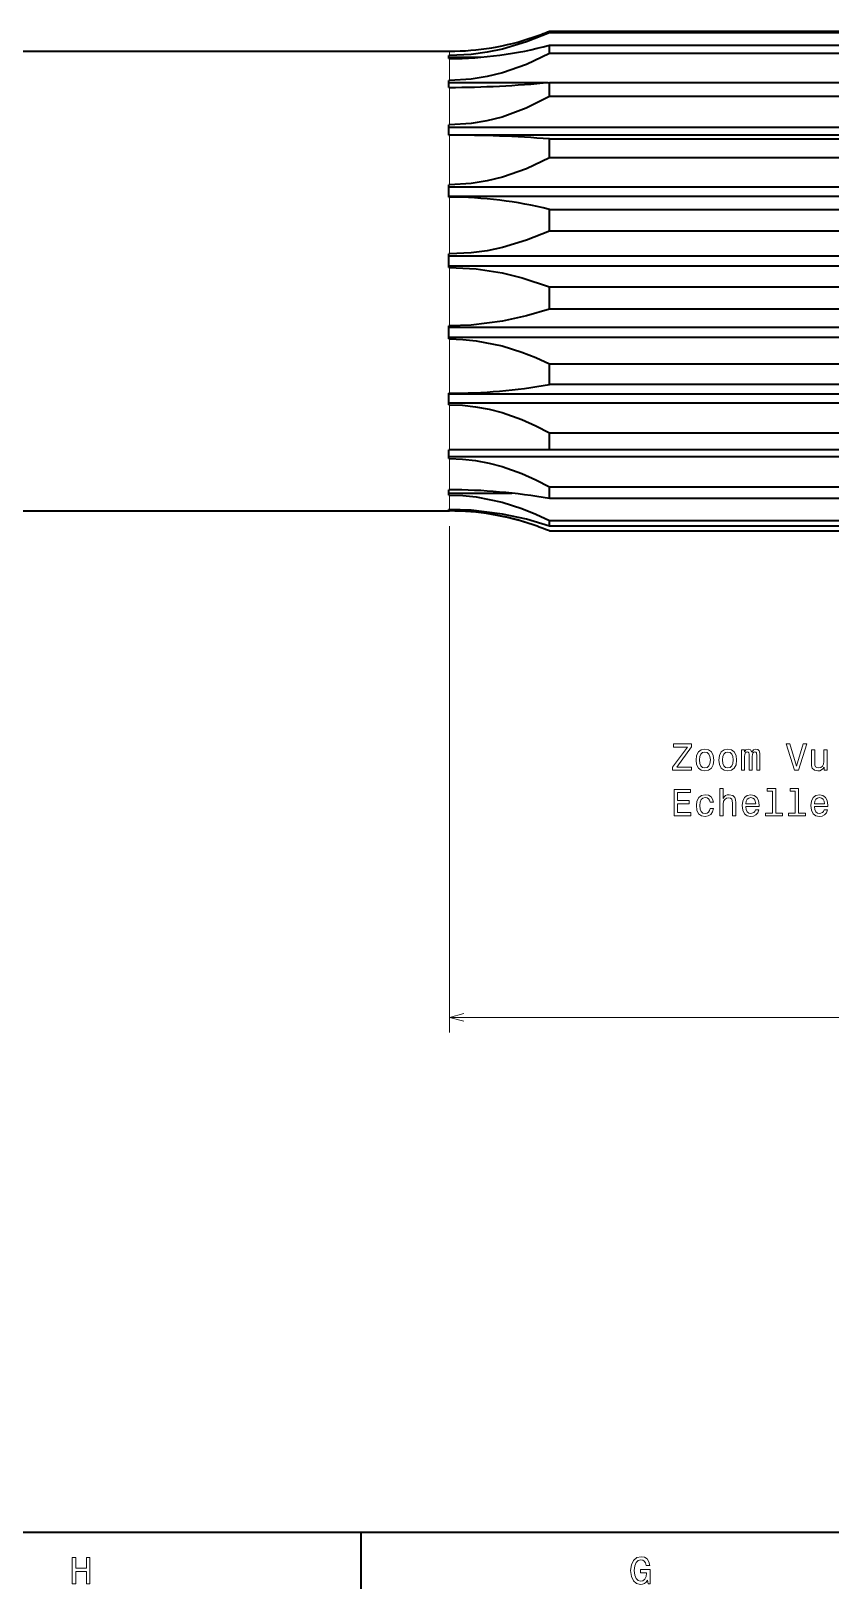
# Model space of a CAD drawing. Extents: x -858 to 594, y 0 to 420.
# Drawn here: x 30.7 to 136.7, y 2.5 to 209 of the extents above; entities that cross this region are included whole.
import ezdxf

# ---------------------------------------------------------------- set-up
doc = ezdxf.new("R2010")
doc.units = 0

msp = doc.modelspace()

# ---------------------------------------------------------------- linework, layer by layer
at = {"color": 7, "lineweight": 35, "ltscale": 0.005016}
msp.add_line((99.393982, 208.838867), (99.393982, 209.03952), dxfattribs=at)
at = {"color": 7, "lineweight": 35}
for p, q in [((99.393982, 209.03952), (142.905975, 209.03952)), ((142.905975, 208.838867), (99.393982, 208.838867)), ((99.393982, 207.176407), (142.905975, 207.176407)), ((-706.497375, 206.381714), (86.135406, 206.381714)), ((142.905975, 206.07608), (99.393982, 206.07608)), ((99.393982, 202.251892), (142.905975, 202.251892)), ((142.905975, 200.359604), (99.393982, 200.359604)), ((86.058983, 196.320297), (237.31897, 196.320297)), ((86.058983, 195.296249), (237.31897, 195.296249)), ((99.393982, 194.748062), (142.905975, 194.748062)), ((142.905975, 192.249023), (99.393982, 192.249023)), ((86.058983, 188.40741), (237.31897, 188.40741)), ((86.058983, 187.15744), (237.31897, 187.15744)), ((99.393982, 185.399399), (142.905975, 185.399399)), ((142.905975, 182.538254), (99.393982, 182.538254)), ((86.058983, 179.270386), (237.31897, 179.270386)), ((86.058983, 177.916824), (237.31897, 177.916824)), ((99.393982, 175.121048), (142.905975, 175.121048)), ((142.905975, 172.177856), (99.393982, 172.177856)), ((86.058983, 169.803604), (237.31897, 169.803604)), ((86.058983, 168.478973), (237.31897, 168.478973)), ((99.393982, 164.919113), (142.905975, 164.919113)), ((142.905975, 162.181961), (99.393982, 162.181961)), ((86.058983, 160.933746), (237.31897, 160.933746)), ((86.058983, 159.7677), (237.31897, 159.7677)), ((99.393982, 155.792236), (142.905975, 155.792236)), ((142.905975, 153.529068), (99.393982, 153.529068)), ((86.058983, 152.635742), (237.31897, 152.635742)), ((99.393982, 148.633804), (142.905975, 148.633804)), ((142.905975, 147.066162), (99.393982, 147.066162)), ((-706.497375, 145.421722), (86.135406, 145.421722)), ((99.393982, 144.144562), (142.905975, 144.144562)), ((142.905975, 143.425888), (99.393982, 143.425888)), ((99.393982, 142.763916), (142.905975, 142.763916)), ((10, 10), (584, 10))]:
    msp.add_line(p, q, dxfattribs=at)
at = {"color": 7, "lineweight": 35, "ltscale": 0.027508}
msp.add_line((99.393982, 206.07608), (99.393982, 207.176407), dxfattribs=at)
at = {"color": 7, "lineweight": 35, "ltscale": 0.009953}
msp.add_line((86.058983, 205.400665), (86.058983, 205.798782), dxfattribs=at)
at = {"color": 7, "lineweight": 35, "ltscale": 0.001911}
for p, q in [((86.135406, 205.798782), (86.058983, 205.798782)), ((86.058983, 205.400665), (86.135406, 205.400665)), ((86.135406, 202.502228), (86.058983, 202.502228)), ((86.058983, 201.586456), (86.135406, 201.586456)), ((86.135406, 196.601837), (86.058983, 196.601837)), ((86.058983, 195.258041), (86.135406, 195.258041)), ((86.135406, 188.675171), (86.058983, 188.675171)), ((86.058983, 187.034897), (86.135406, 187.034897)), ((86.135406, 179.498154), (86.058983, 179.498154)), ((86.058983, 177.721954), (86.135406, 177.721954)), ((86.135406, 169.969086), (86.058983, 169.969086)), ((86.058983, 168.23085), (86.135406, 168.23085)), ((86.135406, 161.020752), (86.058983, 161.020752)), ((86.058983, 159.490601), (86.135406, 159.490601)), ((86.135406, 153.529068), (86.058983, 153.529068)), ((86.058983, 152.356812), (86.135406, 152.356812)), ((86.135406, 148.227371), (86.058983, 148.227371)), ((86.058983, 147.52774), (86.135406, 147.52774)), ((86.135406, 145.634644), (86.058983, 145.634644)), ((86.058983, 145.47612), (86.135406, 145.47612))]:
    msp.add_line(p, q, dxfattribs=at)
at = {"color": 7, "lineweight": 35, "ltscale": 0.10604}
msp.add_line((86.058983, 205.571014), (90.300575, 205.571014), dxfattribs=at)
at = {"color": 7, "lineweight": 13, "ltscale": 0.014573}
msp.add_line((86.135406, 205.798782), (86.135406, 206.381714), dxfattribs=at)
at = {"color": 7, "lineweight": 13, "ltscale": 0.072461}
msp.add_line((86.135406, 202.502228), (86.135406, 205.400665), dxfattribs=at)
at = {"color": 7, "lineweight": 35, "ltscale": 0.022894}
msp.add_line((86.058983, 201.586456), (86.058983, 202.502228), dxfattribs=at)
at = {"color": 7, "lineweight": 35, "ltscale": 0.329282}
msp.add_line((86.058983, 202.234467), (99.230263, 202.234467), dxfattribs=at)
at = {"color": 7, "lineweight": 13, "ltscale": 0.124615}
msp.add_line((86.135406, 196.601837), (86.135406, 201.586456), dxfattribs=at)
at = {"color": 7, "lineweight": 35, "ltscale": 0.047307}
msp.add_line((99.393982, 200.359604), (99.393982, 202.251892), dxfattribs=at)
at = {"color": 7, "lineweight": 35, "ltscale": 0.033595}
msp.add_line((86.058983, 195.258041), (86.058983, 196.601837), dxfattribs=at)
at = {"color": 7, "lineweight": 13, "ltscale": 0.078983}
msp.add_line((86.135406, 192.09874), (86.135406, 195.258041), dxfattribs=at)
at = {"color": 7, "lineweight": 35, "ltscale": 0.030802}
msp.add_line((99.393982, 193.515991), (99.393982, 194.748062), dxfattribs=at)
at = {"color": 7, "lineweight": 13, "ltscale": 0.085589}
msp.add_line((86.135406, 188.675171), (86.135406, 192.09874), dxfattribs=at)
at = {"color": 7, "lineweight": 35, "ltscale": 0.031674}
msp.add_line((99.393982, 192.249023), (99.393982, 193.515991), dxfattribs=at)
at = {"color": 7, "lineweight": 35, "ltscale": 0.041007}
msp.add_line((86.058983, 187.034897), (86.058983, 188.675171), dxfattribs=at)
at = {"color": 7, "lineweight": 13, "ltscale": 0.188419}
msp.add_line((86.135406, 179.498154), (86.135406, 187.034897), dxfattribs=at)
at = {"color": 7, "lineweight": 35, "ltscale": 0.071529}
msp.add_line((99.393982, 182.538254), (99.393982, 185.399399), dxfattribs=at)
at = {"color": 7, "lineweight": 35, "ltscale": 0.044405}
msp.add_line((86.058983, 177.721954), (86.058983, 179.498154), dxfattribs=at)
at = {"color": 7, "lineweight": 13, "ltscale": 0.193822}
msp.add_line((86.135406, 169.969086), (86.135406, 177.721954), dxfattribs=at)
at = {"color": 7, "lineweight": 35, "ltscale": 0.07358}
msp.add_line((99.393982, 172.177856), (99.393982, 175.121048), dxfattribs=at)
at = {"color": 7, "lineweight": 35, "ltscale": 0.043456}
msp.add_line((86.058983, 168.23085), (86.058983, 169.969086), dxfattribs=at)
at = {"color": 7, "lineweight": 13, "ltscale": 0.180252}
msp.add_line((86.135406, 161.020752), (86.135406, 168.23085), dxfattribs=at)
at = {"color": 7, "lineweight": 35, "ltscale": 0.068429}
msp.add_line((99.393982, 162.181961), (99.393982, 164.919113), dxfattribs=at)
at = {"color": 7, "lineweight": 35, "ltscale": 0.038254}
msp.add_line((86.058983, 159.490601), (86.058983, 161.020752), dxfattribs=at)
at = {"color": 7, "lineweight": 13, "ltscale": 0.149038}
msp.add_line((86.135406, 153.529068), (86.135406, 159.490601), dxfattribs=at)
at = {"color": 7, "lineweight": 35, "ltscale": 0.056579}
msp.add_line((99.393982, 153.529068), (99.393982, 155.792236), dxfattribs=at)
at = {"color": 7, "lineweight": 35, "ltscale": 0.029306}
msp.add_line((86.058983, 152.356812), (86.058983, 153.529068), dxfattribs=at)
at = {"color": 7, "lineweight": 35, "ltscale": 0.331464}
msp.add_line((99.393982, 153.529068), (86.135406, 153.529068), dxfattribs=at)
at = {"color": 7, "lineweight": 13, "ltscale": 0.103236}
msp.add_line((86.135406, 148.227371), (86.135406, 152.356812), dxfattribs=at)
at = {"color": 7, "lineweight": 35, "ltscale": 0.017491}
msp.add_line((86.058983, 147.52774), (86.058983, 148.227371), dxfattribs=at)
at = {"color": 7, "lineweight": 35, "ltscale": 0.208724}
msp.add_line((86.058983, 147.781219), (94.407928, 147.781219), dxfattribs=at)
at = {"color": 7, "lineweight": 13, "ltscale": 0.047327}
msp.add_line((86.135406, 145.634644), (86.135406, 147.52774), dxfattribs=at)
at = {"color": 7, "lineweight": 35, "ltscale": 0.039191}
msp.add_line((99.393982, 147.066162), (99.393982, 148.633804), dxfattribs=at)
at = {"color": 7, "lineweight": 35, "ltscale": 0.003963}
msp.add_line((86.058983, 145.47612), (86.058983, 145.634644), dxfattribs=at)
at = {"color": 7, "lineweight": 13, "ltscale": 0.00136}
msp.add_line((86.135406, 145.421722), (86.135406, 145.47612), dxfattribs=at)
at = {"color": 7, "lineweight": 13}
for p, q in [((86.135406, 143.421722), (86.135406, 76.266136)), ((86.135406, 78.266136), (237.31897, 78.266136))]:
    msp.add_line(p, q, dxfattribs=at)
at = {"color": 7, "lineweight": 35, "ltscale": 0.017967}
msp.add_line((99.393982, 143.425888), (99.393982, 144.144562), dxfattribs=at)
at = {"color": 7, "lineweight": 35, "ltscale": 0.1875}
msp.add_line((74.400002, 10), (74.400002, 2.5), dxfattribs=at)
at = {"color": 7, "lineweight": 35}
for points in [[(99.393982, 208.838867), (96.37117, 207.610748), (93.172058, 206.65654), (91.128738, 206.231339), (89.031387, 205.944351), (86.135406, 205.798782)], [(99.393982, 206.07608), (96.373894, 204.63327), (93.167732, 203.509369), (91.124504, 203.009933), (89.024452, 202.672501), (86.135406, 202.502228)], [(99.393982, 200.359604), (96.334824, 198.824646), (93.128983, 197.649261), (91.100433, 197.130753), (89.033356, 196.781876), (86.135406, 196.601837)], [(99.393982, 192.249023), (96.373917, 190.805908), (93.16774, 189.682327), (91.124512, 189.182999), (89.024475, 188.845398), (86.135406, 188.675171)], [(99.393982, 182.538254), (96.37117, 181.309616), (93.172081, 180.355957), (91.128761, 179.930923), (89.031448, 179.643631), (86.135406, 179.498154)], [(86.135406, 177.721954), (89.698936, 177.533615), (93.149399, 176.992722), (95.763229, 176.349991), (99.393982, 175.121048)], [(99.393982, 172.177856), (96.36776, 171.284119), (93.177582, 170.593307), (89.040237, 170.075394), (86.135406, 169.969086)], [(86.135406, 168.23085), (87.929184, 168.169922), (89.701645, 167.990601), (93.147705, 167.302795), (95.760048, 166.485092), (97.609894, 165.750961), (99.393982, 164.919113)], [(86.135406, 159.490601), (87.878647, 159.426361), (89.601303, 159.237137), (91.394173, 158.90741), (93.146629, 158.454544), (95.758011, 157.54187), (97.610199, 156.721039), (99.393982, 155.792236)], [(86.135406, 152.356812), (87.884499, 152.291702), (89.612762, 152.099915), (91.39978, 151.768417), (93.146561, 151.313889), (95.757874, 150.395157), (97.610214, 149.568771), (99.393982, 148.633804)], [(86.135406, 147.52774), (87.929451, 147.465515), (89.701942, 147.28212), (93.147522, 146.579773), (95.759682, 145.744492), (97.60994, 144.994278), (99.393982, 144.144562)], [(99.393982, 143.425888), (96.367706, 144.318802), (93.177559, 145.010468), (89.040192, 145.528198), (86.135406, 145.634644)]]:
    msp.add_lwpolyline(points, dxfattribs=at)
at = {"color": 7, "lineweight": 13}
for points in [[(115.720924, 111.045097), (118.232452, 111.045097), (118.232452, 111.468727), (116.275681, 111.468727), (118.232452, 114.146683), (118.232452, 114.545097), (115.857094, 114.545097), (115.857094, 114.121468), (117.707962, 114.121468), (115.720924, 111.448555)], [(118.837639, 112.396683), (118.918335, 111.78141), (119.150322, 111.327515), (119.518478, 111.045097), (120.012711, 110.94928), (120.501907, 111.045097), (120.870064, 111.322472), (121.102051, 111.776367), (121.18779, 112.396683), (121.102051, 113.011955), (120.870064, 113.470886), (120.501907, 113.748268), (120.012711, 113.849129), (119.518478, 113.748268), (119.150322, 113.465843), (118.918335, 113.011955)], [(121.873665, 112.396683), (121.954353, 111.78141), (122.186348, 111.327515), (122.554504, 111.045097), (123.048737, 110.94928), (123.537933, 111.045097), (123.906082, 111.322472), (124.138077, 111.776367), (124.223808, 112.396683), (124.138077, 113.011955), (123.906082, 113.470886), (123.537933, 113.748268), (123.048737, 113.849129), (122.554504, 113.748268), (122.186348, 113.465843), (121.954353, 113.011955)], [(124.864296, 111.045097), (125.272797, 111.045097), (125.272797, 112.855614), (125.298019, 113.127953), (125.373665, 113.324638), (125.489662, 113.440628), (125.640953, 113.486023), (125.761993, 113.445671), (125.842682, 113.34481), (125.883034, 113.17334), (125.898163, 112.946396), (125.898163, 111.045097), (126.281448, 111.045097), (126.281448, 112.855614), (126.306664, 113.12291), (126.382309, 113.319595), (126.503349, 113.440628), (126.654648, 113.486023), (126.775681, 113.445671), (126.856377, 113.34481), (126.906807, 112.946396), (126.906807, 111.045097), (127.315308, 111.045097), (127.315308, 112.916138), (127.290092, 113.304466), (127.209396, 113.602013), (127.048019, 113.783569), (126.785767, 113.849129), (126.478134, 113.748268), (126.241104, 113.455757), (126.054504, 113.743225), (125.741821, 113.849129), (125.454361, 113.748268), (125.257668, 113.465843), (125.257668, 113.753311), (124.864296, 113.753311)], [(133.034332, 114.55014), (132.156799, 111.569595), (131.254074, 114.55014), (130.774963, 114.55014), (131.904648, 111.045097), (132.408966, 111.045097), (133.513428, 114.55014)], [(136.236786, 113.753311), (135.792969, 113.753311), (135.792969, 112.189911), (135.742538, 111.826797), (135.596283, 111.564552), (135.369339, 111.403168), (135.071793, 111.352737), (134.834763, 111.393082), (134.683472, 111.514114), (134.597733, 111.720886), (134.57756, 112.013397), (134.57756, 113.753311), (134.133759, 113.753311), (134.133759, 111.973053), (134.14888, 111.614983), (134.244705, 111.317429), (134.537216, 111.045097), (135.006226, 110.94928), (135.258392, 110.984581), (135.47525, 111.075356), (135.66185, 111.231697), (135.813141, 111.458641), (135.813141, 111.045097), (136.236786, 111.045097)], [(119.291534, 112.401726), (119.336922, 112.855614), (119.478134, 113.183426), (119.705078, 113.385155), (120.012711, 113.455757), (120.315308, 113.385155), (120.542252, 113.188469), (120.683464, 112.855614), (120.733894, 112.401726), (120.683464, 111.942795), (120.542252, 111.60994), (120.315308, 111.408211), (120.012711, 111.342651), (119.705078, 111.408211), (119.478134, 111.60994), (119.336922, 111.942795)], [(122.327553, 112.401726), (122.372948, 112.855614), (122.514153, 113.183426), (122.741104, 113.385155), (123.048737, 113.455757), (123.351334, 113.385155), (123.578278, 113.188469), (123.719482, 112.855614), (123.76992, 112.401726), (123.719482, 111.942795), (123.578278, 111.60994), (123.351334, 111.408211), (123.048737, 111.342651), (122.741104, 111.408211), (122.514153, 111.60994), (122.372948, 111.942795)], [(115.91761, 104.998268), (118.136635, 104.998268), (118.136635, 105.421898), (116.381592, 105.421898), (116.381592, 106.607056), (117.944992, 106.607056), (117.944992, 107.025642), (116.381592, 107.025642), (116.381592, 108.074638), (118.096291, 108.074638), (118.096291, 108.498268), (115.91761, 108.498268)], [(120.69355, 106.808784), (121.132309, 106.808784), (121.041534, 107.212242), (120.824677, 107.529968), (120.486778, 107.726654), (120.048019, 107.802299), (119.563866, 107.701439), (119.195709, 107.419014), (118.963722, 106.960083), (118.883034, 106.34481), (118.958679, 105.734581), (119.185623, 105.280685), (119.543694, 104.998268), (120.03289, 104.902451), (120.466606, 104.978096), (120.804504, 105.189911), (121.036491, 105.522766), (121.137352, 105.966568), (120.713722, 105.966568), (120.638077, 105.684151), (120.496864, 105.472328), (120.295135, 105.341209), (120.048019, 105.300865), (119.740379, 105.366425), (119.518478, 105.568153), (119.382309, 105.895966), (119.336922, 106.35994), (119.382309, 106.813828), (119.523521, 107.14164), (119.750465, 107.343369), (120.048019, 107.413971), (120.310265, 107.368584), (120.50695, 107.252594), (120.638077, 107.060951)], [(122.004791, 104.998268), (122.448593, 104.998268), (122.448593, 106.561668), (122.49398, 106.919739), (122.640236, 107.181984), (122.86718, 107.343369), (123.169777, 107.403885), (123.41185, 107.353455), (123.563148, 107.217285), (123.638794, 106.990341), (123.664009, 106.687752), (123.664009, 104.998268), (124.107819, 104.998268), (124.107819, 106.778526), (124.087639, 107.136597), (123.996864, 107.434151), (123.69931, 107.706482), (123.235336, 107.802299), (122.983177, 107.766998), (122.766319, 107.671181), (122.584763, 107.519882), (122.448593, 107.31311), (122.448593, 108.619308), (122.004791, 108.619308)], [(125.429138, 106.22377), (127.204361, 106.22377), (127.209396, 106.430542), (127.128708, 107.010513), (126.906807, 107.444237), (126.55378, 107.706482), (126.084763, 107.802299), (125.625824, 107.701439), (125.272797, 107.419014), (125.045853, 106.960083), (124.965164, 106.354897), (125.04081, 105.734581), (125.267761, 105.280685), (125.615738, 104.998268), (126.069633, 104.902451), (126.463005, 104.96801), (126.785767, 105.139481), (127.022797, 105.411812), (127.158966, 105.774925), (126.720207, 105.774925), (126.629425, 105.573196), (126.498306, 105.421898), (126.125107, 105.300865), (125.837639, 105.356339), (125.620781, 105.532852), (125.479576, 105.820313), (125.429138, 106.208641)], [(125.429138, 106.59697), (125.484619, 106.944954), (125.620781, 107.202156), (125.827553, 107.358498), (126.099892, 107.413971), (126.36718, 107.358498), (126.573952, 107.202156), (126.700035, 106.944954), (126.745422, 106.59697)], [(128.959396, 108.246109), (128.959396, 105.371468), (128.04657, 105.371468), (128.04657, 104.998268), (130.310989, 104.998268), (130.310989, 105.371468), (129.403198, 105.371468), (129.403198, 108.619308), (128.263428, 108.619308), (128.263428, 108.246109)], [(131.995422, 108.246109), (131.995422, 105.371468), (131.082596, 105.371468), (131.082596, 104.998268), (133.347015, 104.998268), (133.347015, 105.371468), (132.439224, 105.371468), (132.439224, 108.619308), (131.299454, 108.619308), (131.299454, 108.246109)], [(134.537216, 106.22377), (136.312424, 106.22377), (136.317474, 106.430542), (136.236786, 107.010513), (136.014877, 107.444237), (135.66185, 107.706482), (135.192825, 107.802299), (134.733902, 107.701439), (134.380875, 107.419014), (134.153931, 106.960083), (134.073227, 106.354897), (134.14888, 105.734581), (134.375824, 105.280685), (134.723816, 104.998268), (135.177704, 104.902451), (135.571075, 104.96801), (135.893845, 105.139481), (136.130875, 105.411812), (136.267029, 105.774925), (135.828278, 105.774925), (135.737503, 105.573196), (135.606369, 105.421898), (135.23317, 105.300865), (134.945709, 105.356339), (134.728851, 105.532852), (134.587646, 105.820313), (134.537216, 106.208641)], [(134.537216, 106.59697), (134.592682, 106.944954), (134.728851, 107.202156), (134.935623, 107.358498), (135.207962, 107.413971), (135.47525, 107.358498), (135.682022, 107.202156), (135.808105, 106.944954), (135.853485, 106.59697)], [(36.129971, 3.166787), (36.598988, 3.166787), (36.598988, 4.810879), (38.001007, 4.810879), (38.001007, 3.166787), (38.464985, 3.166787), (38.464985, 6.666787), (38.001007, 6.666787), (38.001007, 5.239553), (36.598988, 5.239553), (36.598988, 6.666787), (36.129971, 6.666787)], [(112.422913, 3.635807), (112.508644, 3.166787), (112.760803, 3.166787), (112.760803, 5.057997), (111.484871, 5.057997), (111.484871, 4.629323), (112.271614, 4.629323), (112.271614, 4.599063), (112.21109, 4.135087), (112.049713, 3.792147), (111.802589, 3.575288), (111.494957, 3.504683), (111.152016, 3.595461), (110.884727, 3.867795), (110.713257, 4.316643), (110.652733, 4.931916), (110.708214, 5.542147), (110.879684, 5.990994), (111.152016, 6.263329), (111.520172, 6.35915), (111.772331, 6.308718), (111.979103, 6.167507), (112.130402, 5.930475), (112.216141, 5.612752), (112.715416, 5.612752), (112.58429, 6.096902), (112.337173, 6.460014), (111.989189, 6.681916), (111.55043, 6.762608), (110.975502, 6.636527), (110.541786, 6.268372), (110.264404, 5.6884), (110.168587, 4.916787), (110.264404, 4.14013), (110.541786, 3.560158), (110.950287, 3.192003), (111.464699, 3.070965), (111.752159, 3.111311), (112.009361, 3.212176), (112.23127, 3.388689)]]:
    msp.add_lwpolyline(points, close=True, dxfattribs=at)
msp.add_lwpolyline([(88.067261, 78.783775), (86.135406, 78.266136), (88.067261, 77.748497)], dxfattribs=at)
at = {"color": 7, "lineweight": 35}
for centre, radius, start, end in [((84.694778, 244.859848), 38.719001, 288.882096, 292.311254), ((86.135406, 240.671707), 34.289998, 269.999997, 288.869174), ((86.0187, 256.555695), 51.1569, 270.130714, 285.155928), ((86.109528, 334.505096), 132.918708, 270.011151, 275.735956), ((86.114929, 22.154659), 173.103503, 85.600425, 89.993227), ((86.031868, 131.751144), 55.285598, 76.013981, 89.892707), ((86.081482, 237.857925), 76.83772, 270.040207, 279.97708), ((86.074593, 71.345459), 76.882657, 80.023644, 89.954684), ((86.135406, 111.131721), 34.289998, 71.130826, 90.000003), ((84.694778, 106.943588), 38.719001, 67.688746, 71.117904)]:
    msp.add_arc(centre, radius, start, end, dxfattribs=at)
msp.add_ellipse((93.416092, -6.292043), major_axis=(9.213837, -151.709412), ratio=0.458254, start_param=2.955487595, end_param=3.1138335096, dxfattribs=at)

doc.saveas('drawing.dxf')
